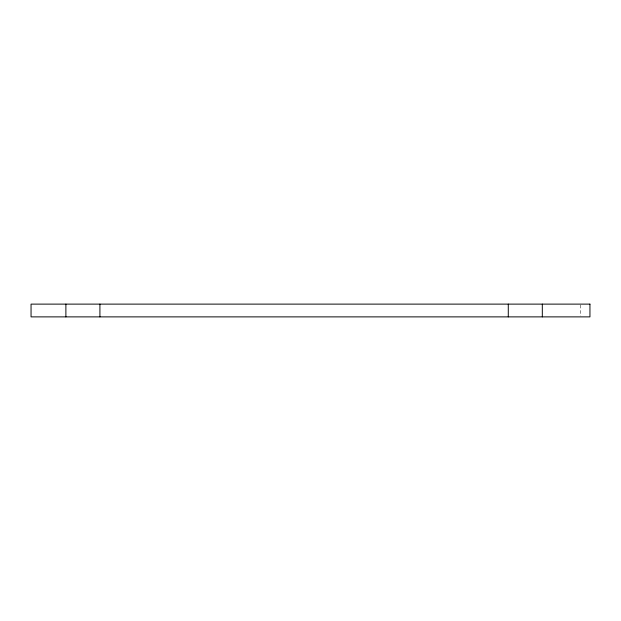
<?xml version="1.0" encoding="UTF-8"?>
<svg xmlns="http://www.w3.org/2000/svg" width="621" height="621" viewBox="0 0 621 621"><rect width="100%" height="100%" fill="white"/><g stroke="black" fill="none" stroke-linecap="round" stroke-linejoin="round"><path stroke-width="0.47" stroke-dasharray="3.1 2.33" d="M580.697 305.027L580.697 315.973"/><path stroke-width="0.93" d="M542.312 304.119L542.312 316.881M508.281 304.119L508.281 316.881M99.919 304.119L99.919 316.881M65.888 304.119L65.888 316.881M589.95 304.119L31.05 304.119L31.05 316.881L589.95 316.881L589.95 304.119"/></g></svg>
